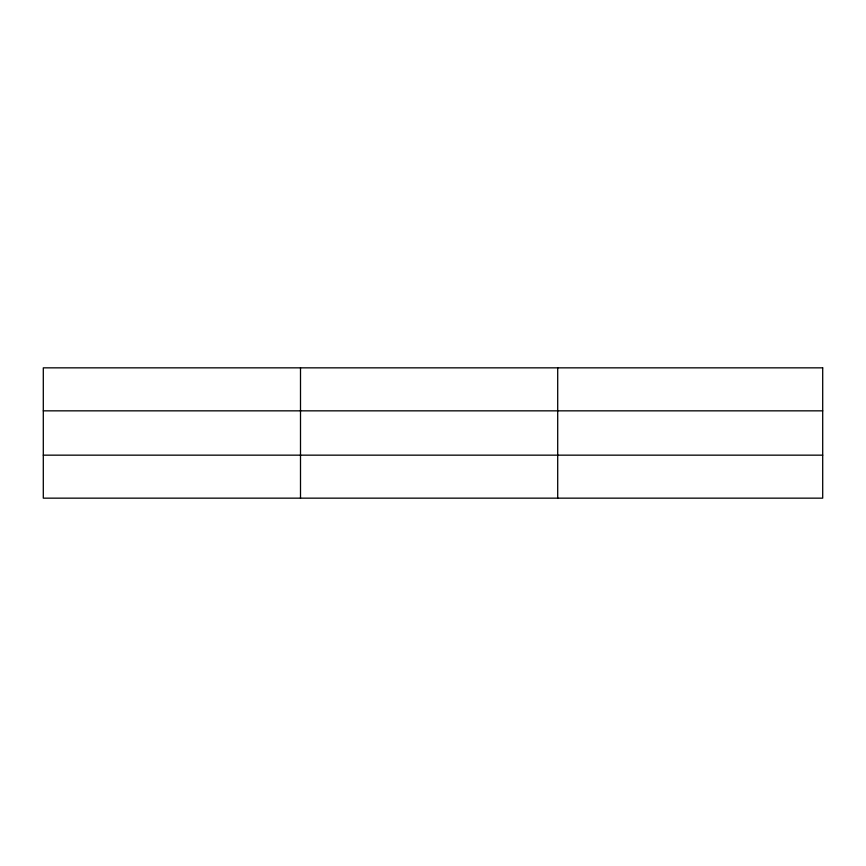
<?xml version="1.0" encoding="UTF-8"?>
<svg xmlns="http://www.w3.org/2000/svg" width="866" height="866" viewBox="0 0 866 866"><rect width="100%" height="100%" fill="white"/><g stroke="black" fill="none" stroke-linecap="round" stroke-linejoin="round"><path stroke-width="1.3" d="M300.502 367.844L300.502 498.156M557.704 367.844L557.704 498.156M43.3 410.841L822.7 410.841M43.3 455.159L822.7 455.159M822.7 367.844L822.7 498.156L43.3 498.156L43.3 367.844L822.7 367.844"/></g></svg>
